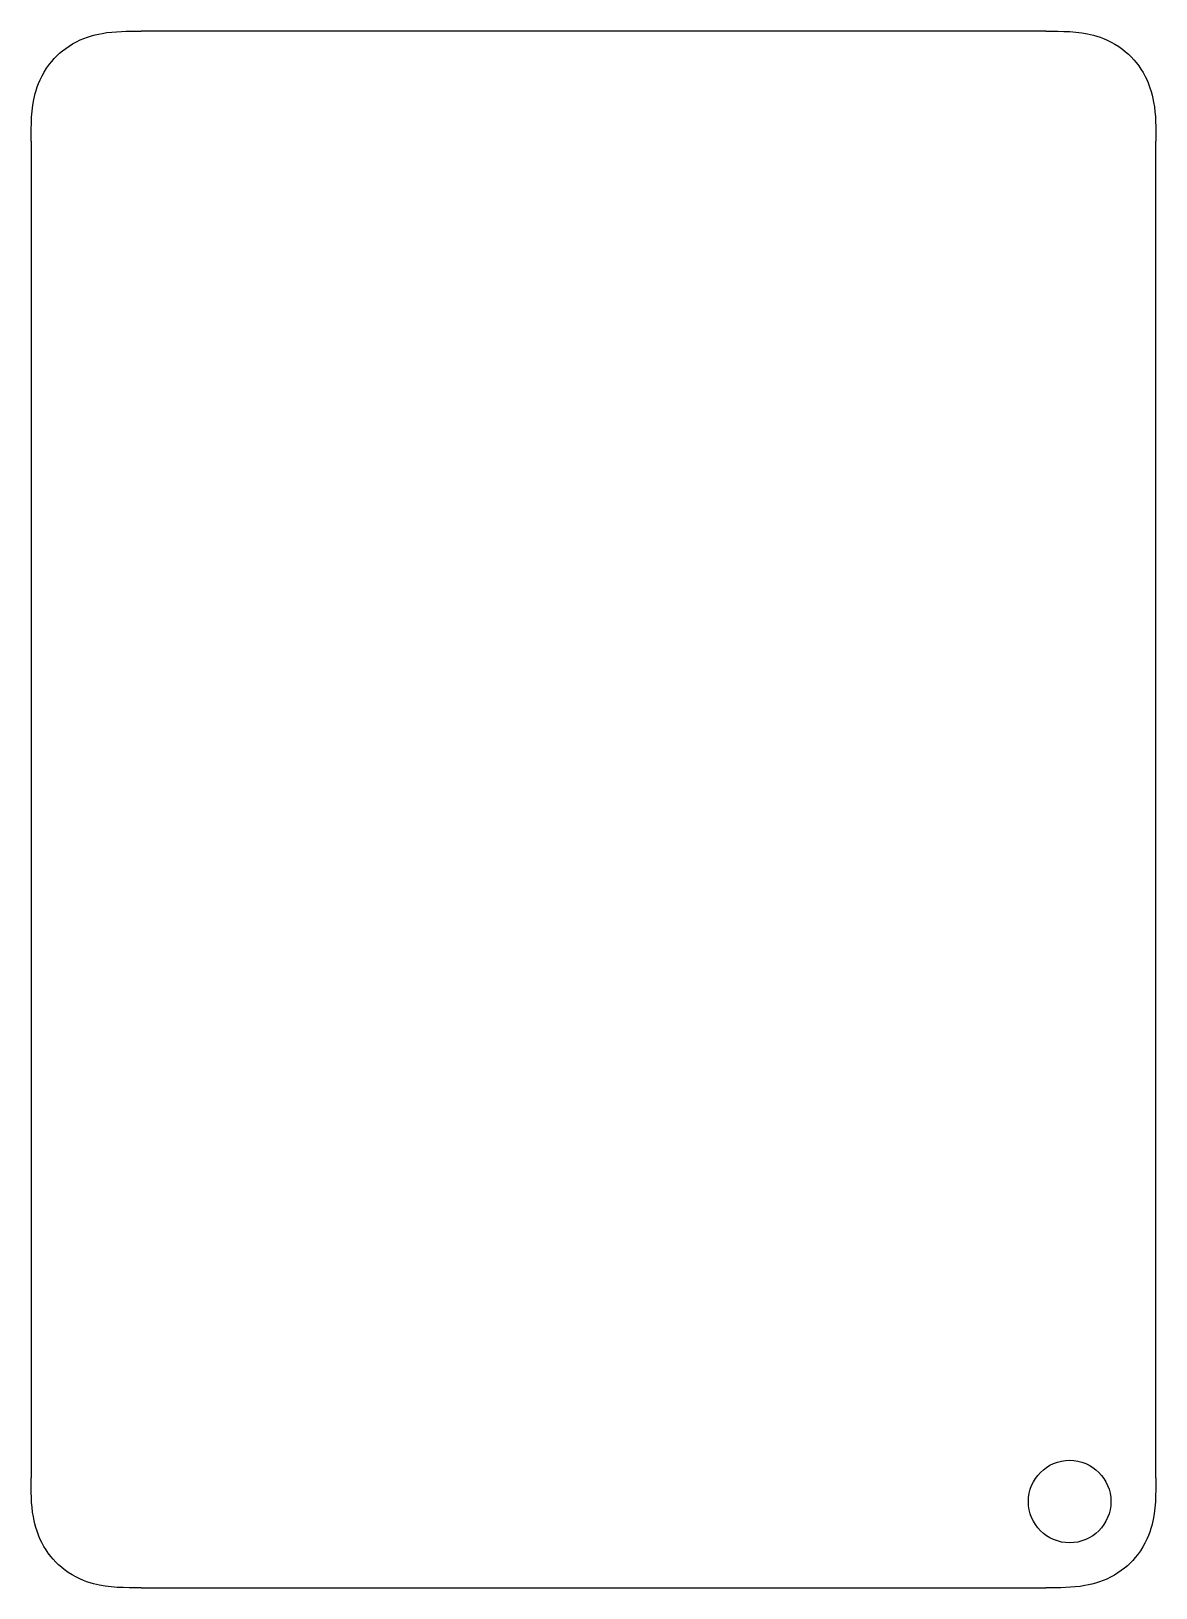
# Model space of a CAD drawing. Header units: millimetres. Extents: x -15 to 15, y -20.8 to 20.8.
import ezdxf

# ---------------------------------------------------------------- set-up
doc = ezdxf.new("R2010")
doc.units = ezdxf.units.MM
doc.layers.get('0').update_dxf_attribs({"linetype": 'CONTINUOUS'})

msp = doc.modelspace()

# ---------------------------------------------------------------- linework, layer by layer
for p, q in [((12.065, 20.75), (-12.065, 20.75)), ((-15, 17.815), (-15, -17.815)), ((15, -17.815), (15, 17.815)), ((-12.065, -20.75), (12.065, -20.75))]:
    msp.add_line(p, q)
msp.add_circle((12.7, -18.45), 1.1)
for points in [[(-15, 17.815), (-15, 18.247), (-15, 18.671), (-14.831, 19.306), (-14.724, 19.588), (-14.354, 20.071), (-14.149, 20.261), (-13.625, 20.567), (-13.353, 20.647), (-12.766, 20.75), (-12.42, 20.75), (-12.065, 20.75)], [(12.065, 20.75), (12.497, 20.75), (12.921, 20.75), (13.556, 20.581), (13.838, 20.474), (14.321, 20.104), (14.511, 19.899), (14.817, 19.375), (14.897, 19.103), (15, 18.516), (15, 18.17), (15, 17.815)], [(-12.065, -20.75), (-12.497, -20.75), (-12.921, -20.75), (-13.556, -20.581), (-13.838, -20.474), (-14.321, -20.104), (-14.511, -19.899), (-14.817, -19.375), (-14.897, -19.103), (-15, -18.516), (-15, -18.17), (-15, -17.815)], [(15, -17.815), (15, -18.247), (15, -18.671), (14.831, -19.306), (14.724, -19.588), (14.354, -20.071), (14.149, -20.261), (13.625, -20.567), (13.353, -20.647), (12.766, -20.75), (12.42, -20.75), (12.065, -20.75)]]:
    msp.add_open_spline(points, degree=3, knots=[0, 0, 0, 0, 0.1296057, 0.1296057, 0.1987841, 0.1987841, 0.2497116, 0.2497116, 0.3034555, 0.3034555, 0.3780119, 0.3780119, 0.3780119, 0.3780119])

doc.saveas('drawing.dxf')
